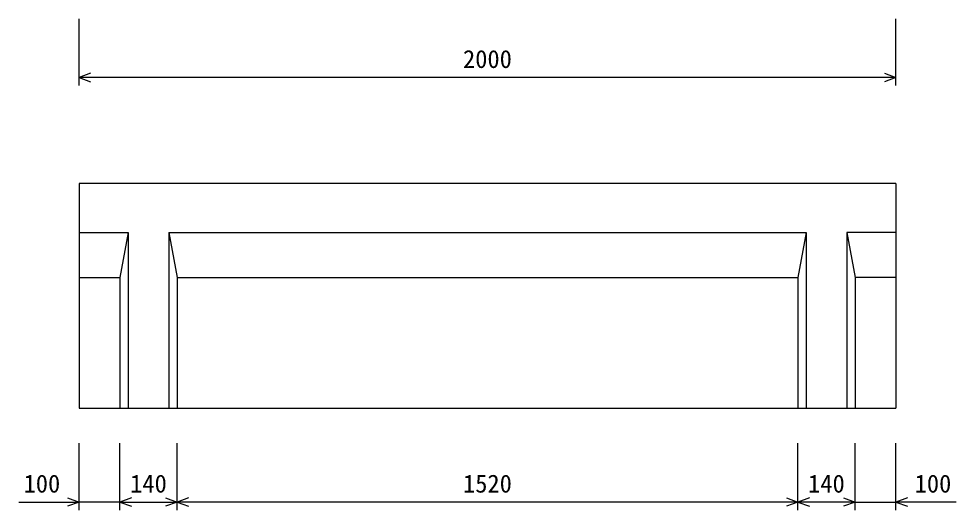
# Model space of a CAD drawing. Units: millimetres, scale not verified. Extents: x -16800 to 16800, y -5940 to 5940.
# Drawn here: x -9961 to -7666, y 1482 to 2685 of the extents above; entities that cross this region are included whole.
import ezdxf
from ezdxf.enums import TextEntityAlignment as Align

# ---------------------------------------------------------------- set-up
doc = ezdxf.new("R2010")
doc.units = ezdxf.units.MM
doc.header["$LTSCALE"] = 20
doc.layers.add('0-0_DIM', color=7, linetype='Continuous', lineweight=25)
doc.layers.add('0-5_OUTLINE', color=3, linetype='Continuous', lineweight=25)
doc.styles.add('ＭＳ ゴシック', font='')
doc.styles.get('ＭＳ ゴシック').set_extended_font_data('MS Gothic')

msp = doc.modelspace()

# ---------------------------------------------------------------- linework, layer by layer
at = {"layer": '0-0_DIM'}
for p, q in [((-9813.26, 2521.05), (-9813.26, 2684.8)), ((-7813.26, 2521.05), (-7813.26, 2684.8)), ((-7813.26, 2541.05), (-9813.26, 2541.05)), ((-9813.26, 1481.89), (-9813.26, 1645.65)), ((-9713.26, 1481.89), (-9713.26, 1645.65)), ((-9573.26, 1481.89), (-9573.26, 1645.65)), ((-8053.26, 1481.89), (-8053.26, 1645.65)), ((-7913.26, 1481.89), (-7913.26, 1645.65)), ((-7813.26, 1481.89), (-7813.26, 1645.65)), ((-9960.99, 1501.89), (-9813.26, 1501.89)), ((-9713.26, 1501.89), (-9813.26, 1501.89)), ((-9713.26, 1501.89), (-9573.26, 1501.89)), ((-8053.26, 1501.89), (-9573.26, 1501.89)), ((-7913.26, 1501.89), (-8053.26, 1501.89)), ((-7913.26, 1501.89), (-7813.26, 1501.89)), ((-7665.52, 1501.89), (-7813.26, 1501.89))]:
    msp.add_line(p, q, dxfattribs=at)
for points in [[(-9785.07, 2551.31), (-9813.26, 2541.05), (-9785.07, 2530.79)], [(-7841.45, 2551.31), (-7813.26, 2541.05), (-7841.45, 2530.79)], [(-9841.45, 1512.15), (-9813.26, 1501.89), (-9841.45, 1491.63)], [(-9685.07, 1512.15), (-9713.26, 1501.89), (-9685.07, 1491.63)], [(-9601.45, 1512.15), (-9573.26, 1501.89), (-9601.45, 1491.63)], [(-9545.07, 1512.15), (-9573.26, 1501.89), (-9545.07, 1491.63)], [(-8081.45, 1512.15), (-8053.26, 1501.89), (-8081.45, 1491.63)], [(-8025.07, 1512.15), (-8053.26, 1501.89), (-8025.07, 1491.63)], [(-7941.45, 1512.15), (-7913.26, 1501.89), (-7941.45, 1491.63)], [(-7785.07, 1512.15), (-7813.26, 1501.89), (-7785.07, 1491.63)]]:
    msp.add_lwpolyline(points, dxfattribs=at)
at = {"layer": '0-5_OUTLINE'}
for p, q in [((-7813.26, 2281.82), (-9813.26, 2281.82)), ((-7813.26, 2281.82), (-7813.26, 1731.82)), ((-9693.26, 2161.82), (-9693.26, 1731.82)), ((-9593.26, 2161.82), (-9593.26, 1731.82)), ((-9593.26, 2161.82), (-8033.26, 2161.82)), ((-8033.26, 2161.82), (-8033.26, 1731.82)), ((-7933.26, 2161.82), (-7933.26, 1731.82)), ((-9813.26, 2051.82), (-9713.26, 2051.82)), ((-9713.26, 2051.82), (-9713.26, 1731.82)), ((-9573.26, 2051.82), (-9573.26, 1731.82)), ((-7913.26, 2051.82), (-7913.26, 1731.82)), ((-7813.26, 2051.82), (-7913.26, 2051.82))]:
    msp.add_line(p, q, dxfattribs=at)
for points in [[(-9813.26, 2281.82), (-9813.26, 1731.82), (-7813.26, 1731.82)], [(-9813.26, 2161.82), (-9693.26, 2161.82), (-9713.26, 2051.82)], [(-9593.26, 2161.82), (-9573.26, 2051.82), (-8053.26, 2051.82)], [(-8033.26, 2161.82), (-8053.26, 2051.82), (-8053.26, 1731.82)], [(-7813.26, 2161.82), (-7933.26, 2161.82), (-7913.26, 2051.82)]]:
    msp.add_lwpolyline(points, dxfattribs=at)

# ---------------------------------------------------------------- texts
at = {"layer": '0-0_DIM', "style": 'ＭＳ ゴシック'}
for s, p in [('2000', (-8873.26, 2551.05)), ('100', (-9949.15, 1511.89)), ('140', (-9688.26, 1511.89)), ('1520', (-8873.26, 1511.89)), ('140', (-8028.26, 1511.89)), ('100', (-7767.37, 1511.89))]:
    msp.add_text(s, height=43.99, dxfattribs=at).set_placement(p, align=Align.BOTTOM_LEFT)

doc.saveas('drawing.dxf')
